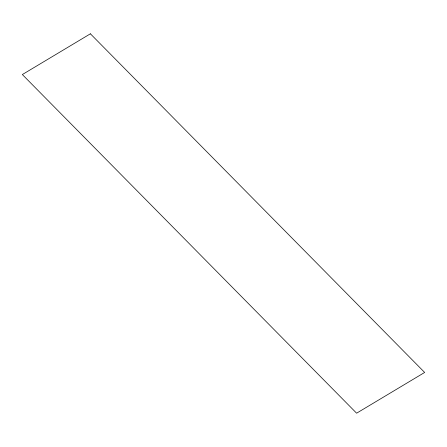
<?xml version="1.0" encoding="UTF-8"?>
<svg xmlns="http://www.w3.org/2000/svg" width="447" height="447" viewBox="0 0 447 447"><rect width="100%" height="100%" fill="white"/><g stroke="black" fill="none" stroke-linecap="round" stroke-linejoin="round"><path stroke-width="0.67" d="M90.395 33.804L22.35 74.554L356.605 413.196L424.65 372.446L90.395 33.804"/></g></svg>
